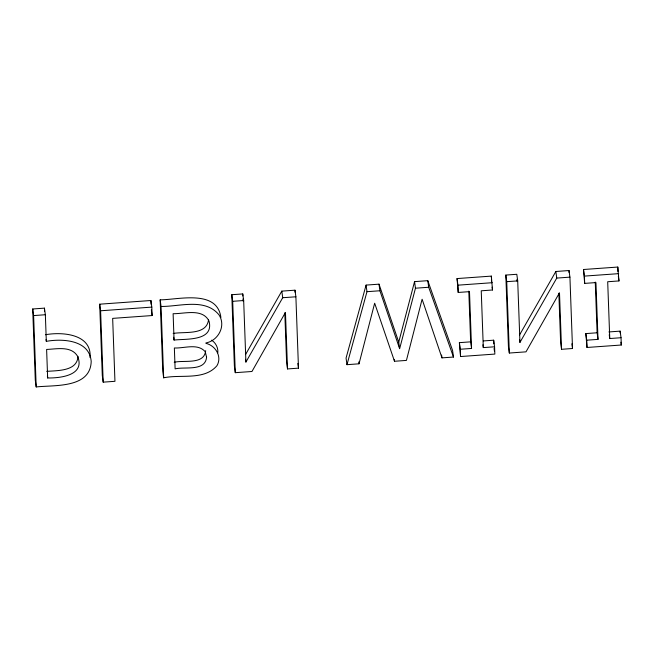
<?xml version="1.0" encoding="UTF-8"?>
<svg xmlns="http://www.w3.org/2000/svg" width="654" height="654" viewBox="0 0 654 654"><rect width="100%" height="100%" fill="white"/><g stroke="black" fill="none" stroke-linecap="round" stroke-linejoin="round"><path stroke-width="0.98" d="M208.544 319.798C206.533 335.682 184.264 331.39 173.171 333.466M77.998 356.34C77.278 371.333 57.601 370.483 46.753 371.366M90.048 357.615C92.083 333.932 62.228 331.676 45.42 334.742M217.798 352.817C218.371 347.879 215.771 342.851 211.634 340.162M205.683 350.65C204.285 365.079 183.905 359.863 174.217 362.275M398.736 342.148L379.009 284.163L366.077 285.095L346.064 358.081L346.972 364.679L359.013 363.812L374.66 303.203L394.501 361.27L406.428 360.411L422.108 299.221L441.973 357.869L453.484 357.043L452.584 350.446L427.79 280.672L414.554 281.621L398.736 342.148L399.504 347.805M414.554 281.621L415.462 288.21L399.635 348.745L379.917 290.76L379.009 284.163M346.972 364.679L366.976 291.684L366.077 285.095M245.512 354.591L281.809 291.128L294.987 290.188L295.886 296.785L298.486 368.153L287.507 368.938L286.607 362.341L284.809 312.898M245.52 359.242L245.912 362.071L282.716 297.725L281.809 291.128M519.546 334.954L555.851 271.492L569.021 270.543L569.928 277.141L572.52 348.508L561.541 349.301L560.641 342.704L558.843 293.254M519.554 339.598L519.946 342.426L556.75 278.089L555.851 271.492M32.7 308.982L44.447 308.14L45.355 314.738L46.32 341.339C62.686 338.412 89.533 339.957 91.2 361.433C90.424 388.599 54.217 384.904 36.199 386.947L35.3 380.35L32.7 308.982L33.607 315.58L36.199 386.947M99.694 304.184L150.91 300.513L151.81 307.11L152.12 315.547L112.66 318.375L114.949 381.307L103.193 382.149L102.294 375.551L99.694 304.184L100.602 310.781L103.193 382.149M160.165 299.851L161.064 306.448C179.49 306.718 205.004 297.725 218.967 314.836C226.268 325.79 218.33 340.628 205.887 342.974L205.904 343.358C215.55 345.492 222.319 356.7 216.948 365.709C204.089 380.751 180.757 374.104 163.663 377.816L162.764 371.219L160.165 299.851C178.231 299.769 217.193 289.093 220.897 317.46M287.507 368.938L285.455 312.424L251.962 371.488L235.293 372.682L234.385 366.085L231.786 294.717L242.765 293.932L243.672 300.521L245.912 362.071M471.559 348.443L469.49 291.643L458.217 292.452L457.048 278.571L491.342 276.111L492.511 289.992L481.238 290.801L483.306 347.601L494.579 346.792L494.849 354.076L460.547 356.536L459.378 342.655L470.651 341.846L471.559 348.443L460.277 349.252L459.378 342.655M561.541 349.301L559.489 292.788L525.996 351.844L509.327 353.037L508.42 346.448L505.82 275.072L516.799 274.288L517.706 280.885L519.946 342.426M598.009 339.377L595.941 282.585L584.668 283.386L583.499 269.505L617.801 267.053L618.97 280.934L607.697 281.743L609.757 338.535L621.038 337.726L621.3 345.018L586.998 347.47L585.829 333.589L597.11 332.78L598.009 339.377L586.736 340.186L585.829 333.589M33.607 315.58L45.355 314.738M100.602 310.781L151.81 307.11M231.786 294.717L232.693 301.314L243.672 300.521M282.716 297.725L295.886 296.785M366.976 291.684L379.917 290.76M415.462 288.21L428.697 287.261L453.484 357.043M457.048 278.571L457.947 285.169L492.249 282.708M505.82 275.072L506.727 281.67L517.706 280.885M556.75 278.089L569.928 277.141M583.499 269.505L584.406 276.102L618.7 273.65M174.07 340.064C185.989 338.658 214.136 341.404 209.051 321.139C202.568 308.067 184.583 313.863 173.114 313.707L174.07 340.064L173.686 337.235M483.339 340.938L493.68 340.194L494.579 346.792M608.858 331.938L620.131 331.137L621.038 337.726M47.652 377.963C60.528 378.192 85.535 375.298 77.564 356.209C71.139 345.664 56.833 349.056 46.614 349.44L47.652 377.963L47.399 376.075M618.324 276.217L618.97 280.934M620.916 342.189L621.3 345.018M609.242 334.766L609.757 338.535M571.874 343.8L572.52 348.508M492.127 287.171L492.511 289.992M494.072 348.427L494.457 351.255M482.922 344.772L483.306 347.601M441.589 355.04L441.973 357.869M427.79 280.672L428.697 287.261M394.239 359.389L394.501 361.27M358.76 361.932L359.013 363.812M297.84 363.444L298.486 368.153M151.344 309.89L152.12 315.547M46.066 339.459L46.32 341.339M617.801 267.053L617.965 271.606M620.131 331.137L620.196 332.951M595.263 282.07L597.11 332.78M584.406 276.102L584.668 283.386M586.736 340.186L586.998 347.47M569.021 270.543L569.094 272.587M516.987 279.332L517.061 281.351M506.727 281.67L509.327 353.037M491.342 276.111L491.407 277.934M491.473 279.757L491.579 282.487M493.68 340.194L493.811 343.841M468.804 291.136L470.651 341.846M457.947 285.169L458.217 292.452M460.277 349.252L460.547 356.536M294.987 290.188L295.06 292.224M242.765 293.932L242.838 295.943M242.953 298.976L243.026 300.995M232.693 301.314L235.293 372.682M161.064 306.448L163.663 377.816M150.91 300.513L151.041 304.265M44.447 308.14L44.554 311.1M206.582 357.248C205.192 371.676 184.812 366.461 175.117 368.872L174.356 347.977C184.126 348.508 197.794 342.949 205.258 351.77L206.582 357.248"/></g></svg>
